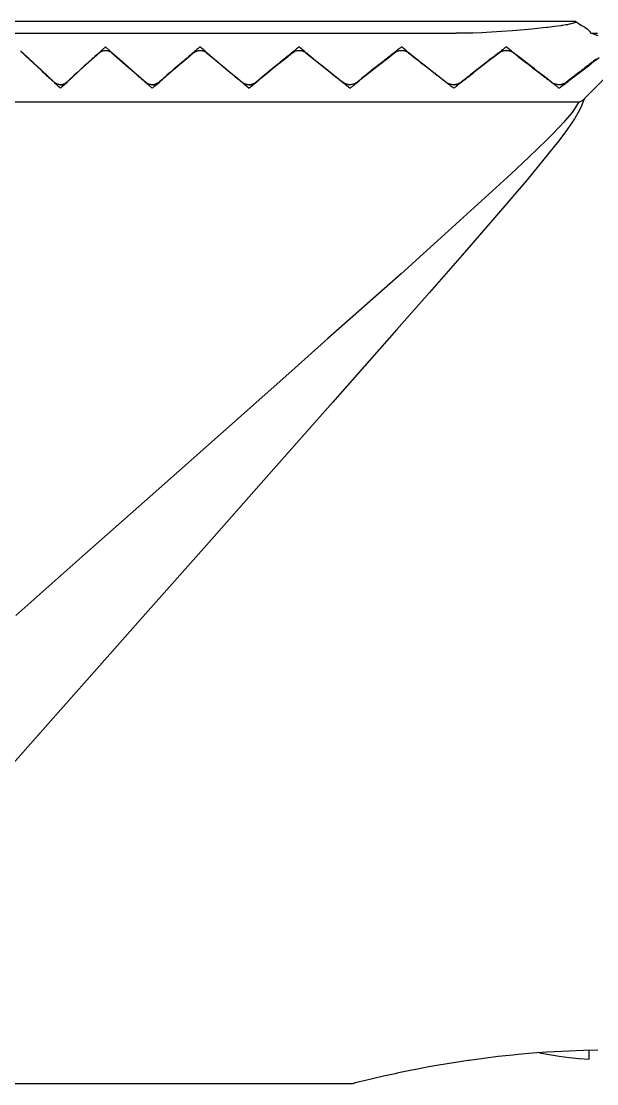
# Model space of a CAD drawing. Header units: millimetres. Extents: x -495897 to 1376592, y -28539 to 470976.
# Drawn here: x 268071 to 268721, y 257874 to 259073 of the extents above; entities that cross this region are included whole.
import ezdxf

# ---------------------------------------------------------------- set-up
doc = ezdxf.new("R2010")
doc.units = ezdxf.units.MM

msp = doc.modelspace()

# ---------------------------------------------------------------- linework, layer by layer
at = {"color": 0}
for p, q in [((267516.034, 259073.021), (268696.564, 259073.021)), ((268681.354, 259068.185), (268680.054, 259068.003)), ((268682.394, 259068.367), (268681.354, 259068.185)), ((268685.644, 259068.913), (268682.394, 259068.367)), ((268687.594, 259069.082), (268685.644, 259068.913)), ((268689.674, 259069.628), (268687.594, 259069.082)), ((268690.324, 259069.628), (268689.674, 259069.628)), ((268692.794, 259070.343), (268690.324, 259069.628)), ((268694.354, 259070.694), (268692.794, 259070.343)), ((268695.654, 259071.227), (268694.354, 259070.694)), ((268696.434, 259071.591), (268695.654, 259071.227)), ((268696.694, 259071.773), (268696.434, 259071.591)), ((268696.564, 259073.021), (268697.474, 259072.306)), ((268696.564, 259073.021), (268696.694, 259072.67)), ((268696.694, 259072.67), (268696.954, 259072.306)), ((268696.954, 259072.137), (268696.694, 259071.773)), ((268696.954, 259072.306), (268696.954, 259072.137)), ((268697.474, 259072.306), (268699.294, 259071.058)), ((268699.294, 259071.058), (268701.244, 259069.628)), ((268701.244, 259069.628), (268703.064, 259068.549)), ((268703.064, 259068.549), (268704.104, 259068.003)), ((267577.914, 259059.41), (268562.014, 259059.41)), ((268571.244, 259059.41), (268562.014, 259059.41)), ((268580.864, 259059.761), (268571.244, 259059.41)), ((268591.004, 259060.125), (268580.864, 259059.761)), ((268596.074, 259060.307), (268591.004, 259060.125)), ((268607.514, 259061.022), (268596.074, 259060.307)), ((268613.104, 259061.386), (268607.514, 259061.022)), ((268625.454, 259062.27), (268613.104, 259061.386)), ((268630.134, 259062.634), (268625.454, 259062.27)), ((268634.554, 259062.998), (268630.134, 259062.634)), ((268647.294, 259064.064), (268634.554, 259062.998)), ((268660.034, 259065.494), (268647.294, 259064.064)), ((268664.324, 259066.04), (268660.034, 259065.494)), ((268665.624, 259066.04), (268664.324, 259066.04)), ((268672.904, 259067.119), (268665.624, 259066.04)), ((268680.054, 259068.003), (268672.904, 259067.119)), ((268704.104, 259068.003), (268706.184, 259066.937)), ((268706.184, 259066.937), (268706.574, 259066.573)), ((268706.574, 259066.573), (268708.264, 259065.494)), ((268708.264, 259065.494), (268709.694, 259064.61)), ((268709.694, 259064.61), (268710.734, 259063.531)), ((268710.734, 259063.531), (268711.774, 259062.634)), ((268711.774, 259062.634), (268713.074, 259061.022)), ((268713.074, 259061.022), (268713.334, 259060.489)), ((268713.334, 259060.489), (268714.504, 259059.41)), ((268722.044, 259056.719), (268714.504, 259059.41)), ((268714.634, 259059.41), (268720.354, 259059.41)), ((268720.354, 259059.41), (268721.654, 259059.41)), ((268157.194, 259035.581), (268156.544, 259035.048)), ((268157.714, 259035.945), (268157.194, 259035.581)), ((268158.104, 259036.478), (268157.714, 259035.945)), ((268158.624, 259036.842), (268158.104, 259036.478)), ((268159.144, 259037.375), (268158.624, 259036.842)), ((268159.664, 259037.739), (268159.144, 259037.375)), ((268160.054, 259038.272), (268159.664, 259037.739)), ((268159.664, 259037.375), (268160.054, 259037.739)), ((268160.574, 259038.623), (268160.054, 259038.272)), ((268160.054, 259037.739), (268160.574, 259038.09)), ((268161.094, 259039.169), (268160.574, 259038.623)), ((268160.574, 259038.09), (268161.224, 259038.623)), ((268161.614, 259039.52), (268161.094, 259039.169)), ((268161.224, 259038.623), (268161.614, 259038.805)), ((268162.004, 259040.066), (268161.614, 259039.52)), ((268161.614, 259038.805), (268162.134, 259039.169)), ((268162.524, 259040.417), (268162.004, 259040.066)), ((268162.134, 259039.169), (268162.914, 259039.351)), ((268163.044, 259040.781), (268162.524, 259040.417)), ((268162.914, 259039.351), (268163.564, 259039.702)), ((268163.564, 259041.314), (268163.044, 259040.781)), ((268163.954, 259041.847), (268163.564, 259041.314)), ((268163.564, 259039.702), (268164.474, 259039.884)), ((268164.474, 259042.211), (268163.954, 259041.847)), ((268164.994, 259042.744), (268164.474, 259042.211)), ((268164.474, 259039.884), (268165.254, 259040.066)), ((268165.644, 259043.108), (268164.994, 259042.744)), ((268165.254, 259040.066), (268165.904, 259040.066)), ((268165.904, 259043.472), (268165.644, 259043.108)), ((268166.424, 259044.005), (268165.904, 259043.472)), ((268165.904, 259040.066), (268166.684, 259040.066)), ((268171.494, 259039.52), (268166.424, 259044.005)), ((268166.684, 259040.066), (268167.334, 259040.066)), ((268167.334, 259040.066), (268167.984, 259040.066)), ((268167.984, 259040.066), (268168.374, 259039.884)), ((268168.374, 259039.884), (268169.024, 259039.884)), ((268169.024, 259039.884), (268169.544, 259039.702)), ((268169.544, 259039.702), (268170.064, 259039.52)), ((268170.064, 259039.52), (268170.584, 259039.351)), ((268170.584, 259039.351), (268171.104, 259038.987)), ((268171.104, 259038.987), (268171.624, 259038.805)), ((268171.624, 259038.805), (268172.144, 259038.454)), ((268173.964, 259037.375), (268173.704, 259037.375)), ((268263.534, 259035.945), (268262.624, 259035.048)), ((268264.314, 259036.66), (268263.534, 259035.945)), ((268265.354, 259037.375), (268264.314, 259036.66)), ((268266.004, 259038.09), (268265.354, 259037.375)), ((268265.874, 259037.375), (268266.654, 259037.908)), ((268267.044, 259038.805), (268266.004, 259038.09)), ((268266.654, 259037.908), (268267.174, 259038.272)), ((268267.824, 259039.52), (268267.044, 259038.805)), ((268267.174, 259038.272), (268267.824, 259038.805)), ((268268.734, 259040.248), (268267.824, 259039.52)), ((268267.824, 259038.805), (268268.604, 259039.169)), ((268268.604, 259039.169), (268269.514, 259039.351)), ((268269.644, 259040.963), (268268.734, 259040.248)), ((268269.514, 259039.351), (268270.164, 259039.702)), ((268270.554, 259041.847), (268269.644, 259040.963)), ((268270.164, 259039.702), (268270.944, 259039.884)), ((268271.204, 259042.575), (268270.554, 259041.847)), ((268270.944, 259039.884), (268271.854, 259040.066)), ((268273.024, 259044.005), (268271.204, 259042.575)), ((268271.854, 259040.066), (268272.504, 259040.066)), ((268272.504, 259040.066), (268273.414, 259040.066)), ((268278.484, 259039.52), (268273.024, 259044.005)), ((268273.414, 259040.066), (268273.934, 259040.066)), ((268273.934, 259040.066), (268274.454, 259040.066)), ((268274.454, 259040.066), (268275.234, 259039.884)), ((268275.234, 259039.884), (268275.754, 259039.884)), ((268275.754, 259039.884), (268276.274, 259039.702)), ((268276.274, 259039.702), (268276.924, 259039.52)), ((268276.924, 259039.52), (268277.574, 259039.351)), ((268277.574, 259039.351), (268278.094, 259038.987)), ((268278.094, 259038.987), (268278.614, 259038.805)), ((268278.874, 259039.169), (268278.484, 259039.52)), ((268278.614, 259038.805), (268279.004, 259038.454)), ((268279.524, 259038.623), (268278.874, 259039.169)), ((268280.044, 259038.272), (268279.524, 259038.623)), ((268280.564, 259037.739), (268280.044, 259038.272)), ((268280.954, 259037.375), (268280.564, 259037.739)), ((268280.954, 259037.375), (268280.564, 259037.375)), ((268281.474, 259036.842), (268280.954, 259037.375)), ((268281.994, 259036.478), (268281.474, 259036.842)), ((268282.514, 259035.945), (268281.994, 259036.478)), ((268283.034, 259035.581), (268282.514, 259035.945)), ((268283.684, 259035.048), (268283.034, 259035.581)), ((268370.524, 259032.357), (268369.484, 259031.642)), ((268371.824, 259033.254), (268370.524, 259032.357)), ((268372.604, 259034.333), (268371.824, 259033.254)), ((268373.904, 259035.048), (268372.604, 259034.333)), ((268374.814, 259035.945), (268373.904, 259035.048)), ((268375.724, 259036.66), (268374.814, 259035.945)), ((268376.634, 259037.375), (268375.724, 259036.66)), ((268377.544, 259038.09), (268376.634, 259037.375)), ((268377.284, 259037.375), (268378.064, 259037.908)), ((268378.324, 259038.805), (268377.544, 259038.09)), ((268378.064, 259037.908), (268378.584, 259038.272)), ((268379.494, 259039.702), (268378.324, 259038.805)), ((268378.584, 259038.272), (268379.494, 259038.805)), ((268380.404, 259040.417), (268379.494, 259039.702)), ((268379.494, 259038.805), (268380.144, 259039.169)), ((268380.144, 259039.169), (268380.924, 259039.52)), ((268381.314, 259041.132), (268380.404, 259040.417)), ((268380.924, 259039.52), (268381.834, 259039.702)), ((268382.094, 259041.847), (268381.314, 259041.132)), ((268381.834, 259039.702), (268382.744, 259039.884)), ((268383.004, 259042.575), (268382.094, 259041.847)), ((268382.744, 259039.884), (268383.394, 259040.066)), ((268384.694, 259044.005), (268383.004, 259042.744)), ((268383.394, 259040.066), (268384.304, 259040.066)), ((268384.304, 259040.066), (268385.214, 259040.066)), ((268390.154, 259039.52), (268384.694, 259044.005)), ((268385.214, 259040.066), (268385.734, 259040.066)), ((268385.734, 259040.066), (268386.254, 259040.066)), ((268386.254, 259040.066), (268387.034, 259039.884)), ((268387.034, 259039.884), (268387.554, 259039.884)), ((268387.554, 259039.884), (268388.074, 259039.702)), ((268388.074, 259039.702), (268388.854, 259039.52)), ((268388.854, 259039.52), (268389.374, 259039.351)), ((268389.374, 259039.351), (268389.894, 259038.987)), ((268389.894, 259038.987), (268390.414, 259038.805)), ((268390.804, 259039.169), (268390.154, 259039.52)), ((268390.414, 259038.805), (268390.934, 259038.454)), ((268391.324, 259038.623), (268390.804, 259039.169)), ((268391.844, 259038.272), (268391.324, 259038.623)), ((268392.364, 259037.739), (268391.844, 259038.272)), ((268392.884, 259037.375), (268392.364, 259037.739)), ((268392.884, 259037.375), (268392.494, 259037.375)), ((268393.404, 259036.842), (268392.884, 259037.375)), ((268394.184, 259036.478), (268393.404, 259036.842)), ((268394.704, 259035.945), (268394.184, 259036.478)), ((268395.224, 259035.581), (268394.704, 259035.945)), ((268395.744, 259035.048), (268395.224, 259035.581)), ((268485.704, 259032.357), (268484.664, 259031.642)), ((268486.744, 259033.254), (268485.704, 259032.357)), ((268488.044, 259034.333), (268486.744, 259033.254)), ((268489.084, 259035.048), (268488.044, 259034.333)), ((268489.994, 259035.945), (268489.084, 259035.048)), ((268490.904, 259036.66), (268489.994, 259035.945)), ((268491.944, 259037.375), (268490.904, 259036.66)), ((268492.854, 259038.09), (268491.944, 259037.375)), ((268492.724, 259037.375), (268493.244, 259037.908)), ((268493.894, 259038.987), (268492.854, 259038.09)), ((268493.244, 259037.908), (268494.154, 259038.272)), ((268494.804, 259039.702), (268493.894, 259038.987)), ((268494.154, 259038.272), (268494.804, 259038.805)), ((268495.974, 259040.417), (268494.804, 259039.702)), ((268494.804, 259038.805), (268495.584, 259039.169)), ((268495.584, 259039.169), (268496.494, 259039.52)), ((268496.754, 259041.314), (268495.974, 259040.417)), ((268496.494, 259039.52), (268497.404, 259039.702)), ((268497.924, 259042.029), (268496.754, 259041.314)), ((268497.404, 259039.702), (268498.314, 259039.884)), ((268498.704, 259042.744), (268497.924, 259042.029)), ((268498.314, 259039.884), (268499.094, 259040.066)), ((268500.394, 259044.005), (268498.704, 259042.744)), ((268499.094, 259040.066), (268500.004, 259040.066)), ((268500.004, 259040.066), (268500.784, 259040.066)), ((268505.984, 259039.52), (268500.394, 259044.005)), ((268500.784, 259040.066), (268501.434, 259040.066)), ((268501.434, 259040.066), (268502.084, 259040.066)), ((268502.084, 259040.066), (268502.734, 259039.884)), ((268502.734, 259039.884), (268503.254, 259039.884)), ((268503.254, 259039.884), (268504.034, 259039.702)), ((268504.034, 259039.702), (268504.554, 259039.52)), ((268504.554, 259039.52), (268505.074, 259039.351)), ((268505.074, 259039.351), (268505.594, 259038.987)), ((268505.594, 259038.987), (268506.114, 259038.805)), ((268506.504, 259039.169), (268505.984, 259039.52)), ((268506.114, 259038.805), (268506.634, 259038.454)), ((268507.024, 259038.623), (268506.504, 259039.169)), ((268507.544, 259038.272), (268507.024, 259038.623)), ((268508.064, 259037.739), (268507.544, 259038.272)), ((268508.844, 259037.375), (268508.064, 259037.739)), ((268508.584, 259037.375), (268508.194, 259037.375)), ((268508.194, 259037.375), (268511.314, 259035.23)), ((268509.364, 259036.842), (268508.844, 259037.375)), ((268509.884, 259036.478), (268509.364, 259036.842)), ((268510.404, 259035.945), (268509.884, 259036.478)), ((268511.184, 259035.581), (268510.404, 259035.945)), ((268511.704, 259035.048), (268511.184, 259035.581)), ((268511.314, 259035.23), (268514.044, 259032.903)), ((268514.044, 259032.903), (268516.904, 259030.745)), ((268603.614, 259032.357), (268602.444, 259031.642)), ((268604.784, 259033.254), (268603.614, 259032.357)), ((268605.954, 259034.333), (268604.784, 259033.254)), ((268606.994, 259035.048), (268605.954, 259034.333)), ((268608.034, 259035.945), (268606.994, 259035.048)), ((268609.204, 259036.66), (268608.034, 259035.945)), ((268609.984, 259037.375), (268609.204, 259036.66)), ((268611.154, 259038.272), (268609.984, 259037.375)), ((268610.764, 259037.375), (268611.284, 259037.908)), ((268611.934, 259038.987), (268611.154, 259038.272)), ((268611.284, 259037.908), (268611.934, 259038.272)), ((268613.104, 259039.884), (268611.934, 259038.987)), ((268611.934, 259038.272), (268612.974, 259038.805)), ((268612.974, 259038.805), (268613.624, 259039.169)), ((268614.144, 259040.599), (268613.104, 259039.884)), ((268613.624, 259039.169), (268614.274, 259039.351)), ((268615.054, 259041.314), (268614.144, 259040.599)), ((268614.274, 259039.351), (268615.184, 259039.702)), ((268616.094, 259042.211), (268615.054, 259041.314)), ((268615.184, 259039.702), (268615.964, 259039.884)), ((268615.964, 259039.884), (268616.874, 259040.066)), ((268617.134, 259042.926), (268616.094, 259042.211)), ((268616.874, 259040.066), (268617.784, 259040.066)), ((268618.434, 259044.005), (268617.134, 259042.926)), ((268618.434, 259044.005), (268617.134, 259042.926)), ((268617.784, 259040.066), (268618.434, 259040.066)), ((268624.154, 259039.52), (268618.434, 259044.005)), ((268619.344, 259040.066), (268619.864, 259040.066)), ((268619.864, 259040.066), (268620.644, 259040.066)), ((268620.644, 259040.066), (268621.164, 259039.884)), ((268621.164, 259039.884), (268621.684, 259039.702)), ((268621.684, 259039.702), (268622.204, 259039.702)), ((268622.204, 259039.702), (268622.724, 259039.52)), ((268622.724, 259039.52), (268623.504, 259039.351)), ((268623.504, 259039.351), (268624.024, 259038.987)), ((268624.024, 259038.987), (268624.544, 259038.805)), ((268624.804, 259039.169), (268624.154, 259039.52)), ((268624.544, 259038.805), (268625.064, 259038.454)), ((268625.194, 259038.623), (268624.804, 259039.169)), ((268625.974, 259038.272), (268625.194, 259038.623)), ((268626.494, 259037.739), (268625.974, 259038.272)), ((268627.014, 259037.375), (268626.494, 259037.739)), ((268627.014, 259037.375), (268626.624, 259037.375)), ((268626.624, 259037.375), (268627.274, 259037.011)), ((268627.534, 259036.842), (268627.014, 259037.375)), ((268627.274, 259037.011), (268627.794, 259036.478)), ((268628.314, 259036.478), (268627.534, 259036.842)), ((268627.794, 259036.478), (268628.314, 259036.114)), ((268628.704, 259035.945), (268628.314, 259036.478)), ((268628.314, 259036.114), (268628.964, 259035.581)), ((268629.354, 259035.581), (268628.704, 259035.945)), ((268628.964, 259035.581), (268629.614, 259035.23)), ((268629.874, 259035.048), (268629.354, 259035.581)), ((268629.614, 259035.23), (268630.134, 259034.684)), ((268634.034, 259032.006), (268629.874, 259035.048)), ((268630.134, 259034.684), (268630.654, 259034.333)), ((268630.654, 259034.333), (268631.174, 259033.787)), ((268631.174, 259033.787), (268631.954, 259033.436)), ((268631.954, 259033.436), (268632.344, 259032.903)), ((268632.344, 259032.903), (268634.684, 259031.109)), ((268706.574, 258985.609), (268752.984, 259032.175)), ((268720.224, 259029.848), (268723.214, 259032.175)), ((268364.024, 259027.17), (268362.984, 259026.273)), ((268365.064, 259028.054), (268364.024, 259027.17)), ((268366.234, 259028.951), (268365.064, 259028.054)), ((268367.274, 259029.848), (268366.234, 259028.951)), ((268368.444, 259030.745), (268367.274, 259029.848)), ((268369.484, 259031.642), (268368.444, 259030.745)), ((268479.074, 259027.17), (268477.774, 259026.273)), ((268480.114, 259028.054), (268479.074, 259027.17)), ((268481.284, 259028.951), (268480.114, 259028.054)), ((268482.324, 259029.848), (268481.284, 259028.951)), ((268483.494, 259030.745), (268482.324, 259029.848)), ((268484.664, 259031.642), (268483.494, 259030.745)), ((268516.904, 259030.745), (268519.634, 259028.6)), ((268519.634, 259028.6), (268522.364, 259026.273)), ((268522.364, 259026.273), (268525.354, 259024.115)), ((268525.354, 259024.115), (268528.214, 259021.788)), ((268528.214, 259021.788), (268531.074, 259019.643)), ((268588.664, 259020.891), (268587.104, 259019.643)), ((268590.484, 259022.321), (268588.664, 259020.891)), ((268592.174, 259023.582), (268590.484, 259022.321)), ((268593.864, 259024.83), (268592.174, 259023.582)), ((268595.684, 259026.273), (268593.864, 259024.83)), ((268596.724, 259027.17), (268595.554, 259026.273)), ((268597.894, 259028.054), (268596.724, 259027.17)), ((268599.064, 259028.951), (268597.894, 259028.054)), ((268600.104, 259029.848), (268599.064, 259028.951)), ((268601.274, 259030.745), (268600.104, 259029.848)), ((268602.444, 259031.642), (268601.274, 259030.745)), ((268637.934, 259028.782), (268634.034, 259032.006)), ((268634.684, 259031.109), (268636.894, 259029.497)), ((268636.894, 259029.497), (268639.234, 259027.703)), ((268641.964, 259025.727), (268637.934, 259028.782)), ((268639.234, 259027.703), (268641.574, 259025.909)), ((268641.574, 259025.909), (268643.914, 259024.115)), ((268645.864, 259022.685), (268641.964, 259025.727)), ((268643.914, 259024.115), (268646.254, 259022.321)), ((268650.024, 259019.643), (268645.864, 259022.685)), ((268646.254, 259022.321), (268648.334, 259020.54)), ((268648.334, 259020.54), (268650.674, 259018.746)), ((268705.144, 259018.213), (268708.264, 259020.54)), ((268707.354, 259020.54), (268705.664, 259019.097)), ((268709.044, 259021.788), (268707.354, 259020.54)), ((268708.264, 259020.54), (268711.254, 259022.867)), ((268710.344, 259022.685), (268709.044, 259021.788)), ((268711.384, 259023.582), (268710.344, 259022.685)), ((268711.254, 259022.867), (268714.374, 259025.194)), ((268712.554, 259024.479), (268711.384, 259023.582)), ((268713.724, 259025.376), (268712.554, 259024.479)), ((268714.764, 259026.273), (268713.724, 259025.376)), ((268714.374, 259025.194), (268717.104, 259027.521)), ((268716.064, 259027.17), (268714.764, 259026.273)), ((268717.104, 259028.054), (268716.064, 259027.17)), ((268717.104, 259027.521), (268720.224, 259029.848)), ((268718.404, 259028.951), (268717.104, 259028.054)), ((268719.444, 259029.848), (268718.404, 259028.951)), ((268720.484, 259030.745), (268719.444, 259029.848)), ((268127.294, 259008.541), (268126.644, 259007.995)), ((268203.864, 259010.855), (268204.644, 259010.14)), ((268204.644, 259010.14), (268205.554, 259009.425)), ((268205.554, 259009.425), (268206.204, 259008.71)), ((268206.204, 259008.71), (268206.984, 259008.177)), ((268206.984, 259008.177), (268207.634, 259007.462)), ((268231.424, 259008.541), (268231.164, 259007.995)), ((268307.084, 259015.158), (268308.124, 259014.274)), ((268308.124, 259014.274), (268309.294, 259013.364)), ((268309.294, 259013.364), (268310.334, 259012.48)), ((268310.334, 259012.48), (268311.374, 259011.765)), ((268311.374, 259011.765), (268312.414, 259010.855)), ((268312.414, 259010.855), (268313.584, 259009.971)), ((268313.584, 259009.971), (268314.624, 259008.892)), ((268314.624, 259008.892), (268315.664, 259008.177)), ((268315.664, 259008.177), (268316.834, 259007.28)), ((268341.274, 259008.541), (268340.754, 259007.995)), ((268420.184, 259015.158), (268421.224, 259014.274)), ((268421.224, 259014.274), (268422.264, 259013.364)), ((268422.264, 259013.364), (268423.304, 259012.48)), ((268423.304, 259012.48), (268424.604, 259011.765)), ((268424.604, 259011.765), (268425.644, 259010.855)), ((268425.644, 259010.855), (268426.814, 259009.971)), ((268426.814, 259009.971), (268427.854, 259009.074)), ((268427.854, 259009.074), (268429.154, 259008.177)), ((268429.154, 259008.177), (268429.934, 259007.28)), ((268455.674, 259008.541), (268455.024, 259007.995)), ((268531.074, 259019.643), (268533.674, 259017.498)), ((268533.674, 259017.498), (268536.664, 259015.158)), ((268536.664, 259015.158), (268537.834, 259014.274)), ((268537.834, 259014.274), (268538.874, 259013.364)), ((268538.874, 259013.364), (268540.044, 259012.48)), ((268540.044, 259012.48), (268541.214, 259011.765)), ((268541.214, 259011.765), (268542.384, 259010.855)), ((268542.384, 259010.855), (268543.424, 259009.971)), ((268543.424, 259009.971), (268544.594, 259009.074)), ((268544.594, 259009.074), (268545.764, 259008.177)), ((268545.764, 259008.177), (268546.804, 259007.28)), ((268571.894, 259007.28), (268572.934, 259008.177)), ((268572.804, 259008.541), (268572.284, 259007.995)), ((268573.324, 259008.892), (268572.804, 259008.541)), ((268572.934, 259008.177), (268574.234, 259009.074)), ((268573.974, 259009.425), (268573.324, 259008.892)), ((268574.624, 259009.789), (268573.974, 259009.425)), ((268574.234, 259009.074), (268575.274, 259009.789)), ((268575.014, 259010.322), (268574.624, 259009.789)), ((268575.664, 259010.686), (268575.014, 259010.322)), ((268575.274, 259009.789), (268576.314, 259010.855)), ((268576.184, 259011.219), (268575.664, 259010.686)), ((268576.964, 259011.583), (268576.184, 259011.219)), ((268576.314, 259010.855), (268577.614, 259011.583)), ((268577.354, 259012.116), (268576.964, 259011.583)), ((268578.004, 259012.48), (268577.354, 259012.116)), ((268577.614, 259011.583), (268578.654, 259012.48)), ((268578.524, 259013.013), (268578.004, 259012.48)), ((268580.344, 259014.274), (268578.524, 259013.013)), ((268578.654, 259012.48), (268579.954, 259013.546)), ((268579.954, 259013.546), (268580.994, 259014.274)), ((268581.904, 259015.522), (268580.344, 259014.274)), ((268580.994, 259014.274), (268582.034, 259015.158)), ((268583.724, 259016.952), (268581.904, 259015.522)), ((268585.284, 259018.213), (268583.724, 259016.952)), ((268587.104, 259019.643), (268585.284, 259018.213)), ((268653.924, 259016.419), (268650.024, 259019.643)), ((268650.674, 259018.746), (268653.014, 259016.952)), ((268653.014, 259016.952), (268655.354, 259015.158)), ((268658.084, 259013.364), (268653.924, 259016.419)), ((268655.354, 259015.158), (268656.394, 259014.274)), ((268656.394, 259014.274), (268657.694, 259013.364)), ((268657.694, 259013.364), (268658.734, 259012.48)), ((268662.114, 259010.322), (268658.084, 259013.364)), ((268658.734, 259012.48), (268659.774, 259011.765)), ((268659.774, 259011.765), (268661.074, 259010.855)), ((268661.074, 259010.855), (268662.114, 259009.971)), ((268666.144, 259007.098), (268662.114, 259010.322)), ((268662.114, 259009.971), (268663.414, 259009.074)), ((268663.414, 259009.074), (268664.454, 259008.177)), ((268664.454, 259008.177), (268665.624, 259007.28)), ((268691.884, 259008.541), (268686.164, 259004.056)), ((268691.884, 259008.541), (268688.894, 259006.032)), ((268691.364, 259007.462), (268692.274, 259008.177)), ((268693.704, 259009.789), (268691.884, 259008.541)), ((268692.274, 259008.177), (268693.314, 259009.074)), ((268693.314, 259009.074), (268696.174, 259011.401)), ((268695.264, 259011.219), (268693.704, 259009.789)), ((268697.084, 259012.48), (268695.264, 259011.219)), ((268696.174, 259011.401), (268699.294, 259013.728)), ((268698.774, 259013.91), (268697.084, 259012.48)), ((268700.464, 259015.158), (268698.774, 259013.91)), ((268699.294, 259013.728), (268702.284, 259015.873)), ((268702.284, 259016.419), (268700.464, 259015.158)), ((268702.284, 259015.873), (268705.144, 259018.213)), ((268703.844, 259017.849), (268702.284, 259016.419)), ((268705.664, 259019.097), (268703.844, 259017.849)), ((268108.834, 259003.874), (268109.094, 259003.341)), ((268109.094, 259003.874), (268108.964, 259004.056)), ((268109.354, 259003.692), (268109.094, 259003.874)), ((268109.094, 259003.341), (268109.614, 259002.977)), ((268109.484, 259003.523), (268109.354, 259003.692)), ((268109.614, 259003.341), (268109.484, 259003.523)), ((268110.004, 259003.159), (268109.614, 259003.341)), ((268109.614, 259002.977), (268110.264, 259002.444)), ((268110.264, 259003.159), (268110.004, 259003.159)), ((268110.394, 259002.977), (268110.264, 259003.159)), ((268110.264, 259002.444), (268110.784, 259001.898)), ((268110.654, 259002.808), (268110.394, 259002.977)), ((268110.784, 259002.613), (268110.654, 259002.808)), ((268110.914, 259002.613), (268110.784, 259002.613)), ((268110.784, 259001.898), (268111.304, 259001.547)), ((268111.434, 259002.262), (268110.914, 259002.613)), ((268111.304, 259001.547), (268111.824, 259001.014)), ((268111.954, 259002.08), (268111.434, 259002.262)), ((268111.824, 259001.014), (268112.214, 259000.468)), ((268112.344, 259001.898), (268111.954, 259002.08)), ((268112.214, 259000.468), (268112.734, 259000.117)), ((268112.864, 259001.729), (268112.344, 259001.898)), ((268112.734, 259000.117), (268113.254, 258999.571)), ((268113.254, 259001.729), (268112.864, 259001.729)), ((268113.774, 259001.547), (268113.254, 259001.729)), ((268113.254, 258999.571), (268113.774, 258999.22)), ((268114.294, 259001.365), (268113.774, 259001.547)), ((268113.774, 258999.22), (268115.594, 258997.426)), ((268114.684, 259001.365), (268114.294, 259001.365)), ((268115.204, 259001.365), (268114.684, 259001.365)), ((268115.724, 259001.365), (268115.204, 259001.365)), ((268115.594, 258997.426), (268115.984, 258997.79)), ((268115.724, 259001.365), (268119.884, 259001.365)), ((268116.504, 259001.365), (268115.724, 259001.365)), ((268115.984, 258997.79), (268116.504, 258998.323)), ((268117.154, 259001.365), (268116.504, 259001.365)), ((268116.504, 258998.323), (268116.894, 258998.674)), ((268116.894, 258998.674), (268117.154, 258999.038)), ((268117.934, 259001.729), (268117.154, 259001.365)), ((268117.154, 258999.038), (268117.804, 258999.389)), ((268117.804, 258999.389), (268118.064, 258999.753)), ((268118.584, 259001.898), (268117.934, 259001.729)), ((268118.064, 258999.753), (268118.584, 259000.117)), ((268119.364, 259002.08), (268118.584, 259001.898)), ((268118.584, 259000.117), (268118.974, 259000.65)), ((268118.974, 259000.65), (268119.364, 259001.014)), ((268120.144, 259002.444), (268119.364, 259002.08)), ((268119.364, 259001.014), (268119.884, 259001.365)), ((268119.884, 259001.365), (268122.874, 259004.056)), ((268120.534, 259002.808), (268120.144, 259002.444)), ((268120.924, 259002.977), (268120.534, 259002.808)), ((268121.574, 259003.341), (268120.924, 259002.977)), ((268122.224, 259003.692), (268121.574, 259003.341)), ((268122.354, 259004.056), (268122.224, 259003.692)), ((268122.874, 259004.589), (268122.354, 259004.056)), ((268123.524, 259004.953), (268122.874, 259004.589)), ((268123.914, 259005.304), (268123.524, 259004.953)), ((268124.304, 259005.85), (268123.914, 259005.304)), ((268124.954, 259006.201), (268124.304, 259005.85)), ((268125.474, 259006.747), (268124.954, 259006.201)), ((268125.864, 259007.098), (268125.474, 259006.747)), ((268126.384, 259007.631), (268125.864, 259007.098)), ((268126.644, 259007.995), (268126.384, 259007.631)), ((268207.634, 259007.462), (268208.414, 259006.747)), ((268208.414, 259006.747), (268209.324, 259006.032)), ((268209.324, 259006.032), (268209.974, 259005.486)), ((268209.974, 259005.486), (268210.754, 259004.771)), ((268210.754, 259004.771), (268211.664, 259004.056)), ((268211.664, 259004.056), (268212.314, 259003.523)), ((268212.314, 259003.523), (268213.094, 259002.808)), ((268213.094, 259002.808), (268213.744, 259002.08)), ((268213.744, 259002.08), (268214.654, 259001.547)), ((268214.654, 259002.262), (268214.264, 259002.613)), ((268215.174, 259002.08), (268214.654, 259002.262)), ((268214.654, 259001.547), (268215.434, 259000.832)), ((268215.694, 259001.898), (268215.174, 259002.08)), ((268215.434, 259000.832), (268216.084, 259000.117)), ((268216.214, 259001.729), (268215.694, 259001.898)), ((268216.084, 259000.117), (268216.994, 258999.389)), ((268216.864, 259001.729), (268216.214, 259001.729)), ((268217.384, 259001.547), (268216.864, 259001.729)), ((268216.994, 258999.389), (268217.774, 258998.856)), ((268217.904, 259001.365), (268217.384, 259001.547)), ((268217.774, 258998.856), (268218.424, 258998.141)), ((268218.294, 259001.365), (268217.904, 259001.365)), ((268218.944, 259001.365), (268218.294, 259001.365)), ((268218.424, 258998.141), (268219.204, 258997.426)), ((268219.334, 259001.365), (268218.944, 259001.365)), ((268219.334, 259001.365), (268223.754, 259001.365)), ((268220.244, 259001.365), (268219.334, 259001.365)), ((268219.334, 258997.426), (268219.594, 258997.959)), ((268219.594, 258997.959), (268220.244, 258998.323)), ((268220.894, 259001.365), (268220.244, 259001.365)), ((268220.244, 258998.323), (268220.634, 258998.674)), ((268220.634, 258998.674), (268220.894, 258999.038)), ((268221.674, 259001.729), (268220.894, 259001.365)), ((268220.894, 258999.038), (268221.544, 258999.389)), ((268221.544, 258999.389), (268221.934, 258999.753)), ((268222.324, 259001.898), (268221.674, 259001.729)), ((268221.934, 258999.753), (268222.324, 259000.299)), ((268223.104, 259002.08), (268222.324, 259001.898)), ((268222.324, 259000.299), (268222.974, 259000.65)), ((268222.974, 259000.65), (268223.234, 259001.014)), ((268223.754, 259002.444), (268223.104, 259002.08)), ((268223.234, 259001.014), (268223.624, 259001.365)), ((268223.754, 259001.365), (268227.004, 259004.056)), ((268224.534, 259002.808), (268223.754, 259002.444)), ((268225.184, 259003.159), (268224.534, 259002.808)), ((268225.704, 259003.523), (268225.184, 259003.159)), ((268226.484, 259004.056), (268225.704, 259003.523)), ((268227.004, 259004.589), (268226.484, 259004.056)), ((268227.394, 259004.953), (268227.004, 259004.589)), ((268227.914, 259005.304), (268227.394, 259004.953)), ((268228.434, 259005.85), (268227.914, 259005.304)), ((268228.954, 259006.201), (268228.434, 259005.85)), ((268229.474, 259006.747), (268228.954, 259006.201)), ((268230.124, 259007.098), (268229.474, 259006.747)), ((268230.644, 259007.631), (268230.124, 259007.098)), ((268231.164, 259007.995), (268230.644, 259007.631)), ((268316.834, 259007.28), (268317.874, 259006.383)), ((268317.874, 259006.383), (268318.394, 259005.85)), ((268318.394, 259005.85), (268318.914, 259005.486)), ((268318.914, 259005.486), (268319.434, 259004.953)), ((268319.434, 259004.953), (268319.954, 259004.589)), ((268319.954, 259004.589), (268320.604, 259004.056)), ((268320.604, 259004.056), (268320.994, 259003.692)), ((268320.994, 259003.692), (268321.644, 259003.159)), ((268321.644, 259003.159), (268322.164, 259002.808)), ((268322.164, 259002.808), (268322.684, 259002.444)), ((268322.684, 259002.444), (268323.204, 259001.898)), ((268323.724, 259002.262), (268323.204, 259002.613)), ((268323.204, 259001.898), (268328.534, 258997.426)), ((268324.374, 259002.08), (268323.724, 259002.262)), ((268324.764, 259001.898), (268324.374, 259002.08)), ((268325.414, 259001.729), (268324.764, 259001.898)), ((268325.934, 259001.729), (268325.414, 259001.729)), ((268326.454, 259001.547), (268325.934, 259001.729)), ((268326.974, 259001.365), (268326.454, 259001.547)), ((268327.494, 259001.365), (268326.974, 259001.365)), ((268328.014, 259001.365), (268327.494, 259001.365)), ((268328.534, 259001.365), (268328.014, 259001.365)), ((268328.534, 259001.365), (268333.214, 259001.365)), ((268329.444, 259001.365), (268328.534, 259001.365)), ((268328.534, 258997.426), (268328.924, 258997.959)), ((268328.924, 258997.959), (268329.444, 258998.323)), ((268330.224, 259001.365), (268329.444, 259001.365)), ((268329.444, 258998.323), (268330.094, 258998.674)), ((268330.094, 258998.674), (268330.354, 258999.038)), ((268330.874, 259001.729), (268330.224, 259001.365)), ((268330.354, 258999.038), (268330.874, 258999.389)), ((268331.784, 259001.898), (268330.874, 259001.729)), ((268330.874, 258999.389), (268331.524, 258999.753)), ((268331.524, 258999.753), (268331.784, 259000.299)), ((268332.564, 259002.08), (268331.784, 259001.898)), ((268331.784, 259000.299), (268332.434, 259000.65)), ((268332.434, 259000.65), (268332.694, 259001.014)), ((268333.214, 259002.444), (268332.564, 259002.08)), ((268332.694, 259001.014), (268333.214, 259001.365)), ((268333.994, 259002.808), (268333.214, 259002.444)), ((268333.214, 259001.365), (268333.994, 259001.898)), ((268334.644, 259003.159), (268333.994, 259002.808)), ((268333.994, 259001.898), (268334.514, 259002.444)), ((268334.514, 259002.444), (268334.904, 259002.808)), ((268335.424, 259003.523), (268334.644, 259003.159)), ((268334.904, 259002.808), (268335.554, 259003.159)), ((268335.944, 259004.056), (268335.424, 259003.523)), ((268335.554, 259003.159), (268336.204, 259003.692)), ((268336.464, 259004.589), (268335.944, 259004.056)), ((268335.944, 259004.056), (268336.464, 259004.056)), ((268336.204, 259003.692), (268336.594, 259004.056)), ((268336.984, 259004.953), (268336.464, 259004.589)), ((268336.594, 259004.056), (268337.244, 259004.589)), ((268337.504, 259005.304), (268336.984, 259004.953)), ((268337.244, 259004.589), (268337.764, 259005.122)), ((268338.154, 259005.85), (268337.504, 259005.304)), ((268337.764, 259005.122), (268338.284, 259005.486)), ((268338.674, 259006.201), (268338.154, 259005.85)), ((268338.284, 259005.486), (268338.804, 259005.85)), ((268339.194, 259006.747), (268338.674, 259006.201)), ((268338.804, 259005.85), (268339.324, 259006.383)), ((268339.714, 259007.098), (268339.194, 259006.747)), ((268340.234, 259007.631), (268339.714, 259007.098)), ((268340.754, 259007.995), (268340.234, 259007.631)), ((268429.934, 259007.28), (268431.234, 259006.383)), ((268431.234, 259006.383), (268431.754, 259005.85)), ((268431.754, 259005.85), (268432.274, 259005.486)), ((268432.274, 259005.486), (268432.924, 259004.953)), ((268432.924, 259004.953), (268433.444, 259004.589)), ((268433.444, 259004.589), (268433.964, 259004.056)), ((268433.964, 259004.056), (268434.614, 259003.692)), ((268434.874, 259003.874), (268434.484, 259004.056)), ((268434.614, 259003.692), (268435.264, 259003.159)), ((268435.264, 259003.523), (268434.874, 259003.874)), ((268435.524, 259003.341), (268435.264, 259003.523)), ((268435.264, 259003.159), (268435.654, 259002.808)), ((268435.914, 259002.977), (268435.524, 259003.341)), ((268435.654, 259002.808), (268436.304, 259002.444)), ((268436.304, 259002.808), (268435.914, 259002.977)), ((268436.564, 259002.808), (268436.304, 259002.808)), ((268436.304, 259002.444), (268436.824, 259001.898)), ((268436.954, 259002.444), (268436.564, 259002.808)), ((268436.824, 259001.898), (268442.414, 258997.426)), ((268436.824, 259001.898), (268440.594, 258998.856)), ((268437.344, 259002.444), (268436.954, 259002.444)), ((268437.734, 259002.08), (268437.344, 259002.444)), ((268437.994, 259002.08), (268437.734, 259002.08)), ((268438.644, 259001.898), (268437.994, 259002.08)), ((268438.904, 259001.729), (268438.644, 259001.898)), ((268439.424, 259001.729), (268438.904, 259001.729)), ((268439.814, 259001.547), (268439.424, 259001.729)), ((268440.334, 259001.547), (268439.814, 259001.547)), ((268440.724, 259001.365), (268440.334, 259001.547)), ((268441.114, 259001.365), (268440.724, 259001.365)), ((268441.634, 259001.365), (268441.114, 259001.365)), ((268442.544, 259001.365), (268441.634, 259001.365)), ((268442.414, 258997.426), (268442.934, 258997.959)), ((268443.194, 259001.365), (268442.544, 259001.365)), ((268442.934, 258997.959), (268443.194, 258998.323)), ((268444.104, 259001.547), (268443.194, 259001.365)), ((268443.194, 258998.323), (268443.714, 258998.674)), ((268443.714, 258998.674), (268444.364, 258999.038)), ((268444.884, 259001.729), (268444.104, 259001.547)), ((268444.364, 258999.038), (268444.884, 258999.389)), ((268445.794, 259001.898), (268444.884, 259001.729)), ((268444.884, 258999.389), (268445.144, 258999.935)), ((268445.144, 258999.935), (268445.794, 259000.299)), ((268446.444, 259002.08), (268445.794, 259001.898)), ((268445.794, 259000.299), (268446.314, 259000.65)), ((268446.314, 259000.65), (268446.834, 259001.014)), ((268447.224, 259002.444), (268446.444, 259002.08)), ((268446.834, 259001.014), (268447.224, 259001.365)), ((268448.134, 259002.808), (268447.224, 259002.444)), ((268447.224, 259001.365), (268447.874, 259001.898)), ((268447.874, 259001.898), (268448.394, 259002.444)), ((268448.654, 259003.159), (268448.134, 259002.808)), ((268448.394, 259002.444), (268448.914, 259002.808)), ((268449.304, 259003.523), (268448.654, 259003.159)), ((268448.914, 259002.808), (268449.564, 259003.159)), ((268450.084, 259004.056), (268449.304, 259003.523)), ((268449.564, 259003.159), (268450.084, 259003.692)), ((268450.604, 259004.589), (268450.084, 259004.056)), ((268450.084, 259004.056), (268450.604, 259004.056)), ((268450.084, 259003.692), (268450.604, 259004.056)), ((268451.124, 259004.953), (268450.604, 259004.589)), ((268450.604, 259004.056), (268451.124, 259004.589)), ((268451.644, 259005.304), (268451.124, 259004.953)), ((268451.124, 259004.589), (268451.904, 259005.122)), ((268452.164, 259005.85), (268451.644, 259005.304)), ((268451.904, 259005.122), (268452.424, 259005.486)), ((268452.814, 259006.201), (268452.164, 259005.85)), ((268452.424, 259005.486), (268452.944, 259005.85)), ((268453.334, 259006.747), (268452.814, 259006.201)), ((268452.944, 259005.85), (268453.464, 259006.383)), ((268453.984, 259007.098), (268453.334, 259006.747)), ((268454.504, 259007.631), (268453.984, 259007.098)), ((268455.024, 259007.995), (268454.504, 259007.631)), ((268546.804, 259007.28), (268548.104, 259006.383)), ((268548.104, 259006.383), (268548.624, 259005.85)), ((268548.624, 259005.85), (268549.144, 259005.486)), ((268549.144, 259005.486), (268549.664, 259004.953)), ((268549.664, 259004.953), (268550.184, 259004.589)), ((268550.184, 259004.589), (268550.704, 259004.056)), ((268550.704, 259004.056), (268551.484, 259003.692)), ((268551.484, 259003.692), (268552.004, 259003.159)), ((268552.004, 259003.159), (268552.524, 259002.808)), ((268552.524, 259002.808), (268553.044, 259002.444)), ((268553.044, 259002.444), (268553.564, 259001.898)), ((268553.564, 259001.898), (268554.084, 259001.547)), ((268554.084, 259001.547), (268554.474, 259001.183)), ((268554.474, 259001.183), (268554.864, 259001.014)), ((268554.864, 259001.014), (268555.254, 259000.65)), ((268555.384, 259001.898), (268554.994, 259002.08)), ((268555.254, 259000.65), (268555.774, 259000.299)), ((268555.904, 259001.729), (268555.384, 259001.898)), ((268555.774, 259000.299), (268556.034, 259000.117)), ((268556.294, 259001.729), (268555.904, 259001.729)), ((268556.034, 259000.117), (268556.424, 258999.753)), ((268556.814, 259001.547), (268556.294, 259001.729)), ((268556.424, 258999.753), (268556.814, 258999.389)), ((268557.334, 259001.547), (268556.814, 259001.547)), ((268556.814, 258999.389), (268557.204, 258999.038)), ((268557.204, 258999.038), (268557.724, 258998.856)), ((268557.724, 259001.365), (268557.334, 259001.547)), ((268558.244, 259001.365), (268557.724, 259001.365)), ((268557.724, 258998.856), (268559.284, 258997.426)), ((268557.724, 258998.856), (268559.284, 258997.426)), ((268558.634, 259001.365), (268558.244, 259001.365)), ((268559.674, 259001.365), (268558.634, 259001.365)), ((268559.284, 258997.426), (268559.804, 258997.959)), ((268559.674, 259001.365), (268564.484, 259001.547)), ((268560.454, 259001.365), (268559.674, 259001.365)), ((268559.804, 258997.959), (268560.454, 258998.323)), ((268561.364, 259001.547), (268560.454, 259001.365)), ((268560.454, 258998.323), (268560.974, 258998.674)), ((268560.974, 258998.674), (268561.494, 258999.038)), ((268562.014, 259001.729), (268561.364, 259001.547)), ((268561.494, 258999.038), (268561.884, 258999.571)), ((268561.884, 258999.571), (268562.404, 258999.935)), ((268562.924, 259001.898), (268562.014, 259001.729)), ((268562.404, 258999.935), (268562.924, 259000.299)), ((268563.574, 259002.08), (268562.924, 259001.898)), ((268562.924, 259000.299), (268563.444, 259000.65)), ((268563.444, 259000.65), (268563.964, 259001.014)), ((268564.354, 259002.444), (268563.574, 259002.08)), ((268563.964, 259001.014), (268564.484, 259001.547)), ((268565.134, 259002.808), (268564.354, 259002.444)), ((268564.484, 259001.547), (268565.134, 259001.898)), ((268565.784, 259003.159), (268565.134, 259002.808)), ((268565.134, 259001.898), (268565.524, 259002.444)), ((268565.524, 259002.444), (268566.174, 259002.808)), ((268566.564, 259003.523), (268565.784, 259003.159)), ((268566.174, 259002.808), (268566.694, 259003.159)), ((268567.214, 259004.056), (268566.564, 259003.523)), ((268566.694, 259003.159), (268567.474, 259003.692)), ((268567.734, 259004.589), (268567.214, 259004.056)), ((268567.214, 259004.056), (268567.734, 259004.056)), ((268567.474, 259003.692), (268567.864, 259004.056)), ((268568.254, 259004.953), (268567.734, 259004.589)), ((268567.864, 259004.056), (268568.514, 259004.589)), ((268568.904, 259005.304), (268568.254, 259004.953)), ((268568.514, 259004.589), (268569.034, 259005.122)), ((268569.294, 259005.85), (268568.904, 259005.304)), ((268569.034, 259005.122), (268569.554, 259005.486)), ((268569.944, 259006.201), (268569.294, 259005.85)), ((268569.554, 259005.486), (268570.074, 259005.85)), ((268570.594, 259006.747), (268569.944, 259006.201)), ((268570.074, 259005.85), (268570.594, 259006.383)), ((268571.244, 259007.098), (268570.594, 259006.747)), ((268570.854, 259006.383), (268571.894, 259007.28)), ((268571.634, 259007.631), (268571.244, 259007.098)), ((268572.284, 259007.995), (268571.634, 259007.631)), ((268665.624, 259007.28), (268666.794, 259006.383)), ((268670.044, 259004.056), (268666.144, 259007.098)), ((268666.794, 259006.383), (268667.314, 259005.85)), ((268667.314, 259005.85), (268667.964, 259005.486)), ((268667.964, 259005.486), (268668.614, 259004.953)), ((268668.614, 259004.953), (268669.134, 259004.589)), ((268669.134, 259004.589), (268669.654, 259004.056)), ((268669.654, 259004.056), (268670.174, 259003.692)), ((268670.174, 259003.692), (268670.694, 259003.159)), ((268670.694, 259003.159), (268671.344, 259002.808)), ((268671.344, 259002.808), (268671.994, 259002.444)), ((268671.994, 259002.444), (268672.514, 259001.898)), ((268672.514, 259001.898), (268673.034, 259001.547)), ((268673.034, 259001.547), (268673.424, 259001.183)), ((268673.424, 259001.183), (268673.944, 259000.832)), ((268674.334, 259001.898), (268673.814, 259002.08)), ((268673.944, 259000.832), (268674.334, 259000.468)), ((268674.854, 259001.729), (268674.334, 259001.898)), ((268674.334, 259000.468), (268674.854, 259000.117)), ((268675.634, 259001.547), (268674.854, 259001.729)), ((268674.854, 259000.117), (268675.374, 258999.753)), ((268675.374, 258999.753), (268675.764, 258999.389)), ((268676.154, 259001.547), (268675.634, 259001.547)), ((268675.764, 258999.389), (268676.284, 258999.038)), ((268676.674, 259001.365), (268676.154, 259001.547)), ((268676.284, 258999.038), (268676.674, 258998.674)), ((268677.194, 259001.365), (268676.674, 259001.365)), ((268676.674, 258998.674), (268677.194, 258998.323)), ((268677.064, 258998.323), (268678.234, 258997.426)), ((268677.064, 258998.323), (268678.234, 258997.426)), ((268678.754, 259001.365), (268677.194, 259001.365)), ((268678.234, 258997.426), (268678.754, 258997.79)), ((268679.534, 259001.365), (268678.754, 259001.365)), ((268678.754, 258997.79), (268679.404, 258998.323)), ((268679.404, 258998.323), (268679.924, 258998.674)), ((268679.534, 259001.365), (268680.184, 259001.547)), ((268680.184, 259001.547), (268679.534, 259001.365)), ((268679.924, 258998.674), (268680.184, 258999.038)), ((268680.184, 259001.547), (268681.874, 259001.729)), ((268680.834, 259001.729), (268680.184, 259001.547)), ((268680.184, 258999.038), (268680.834, 258999.389)), ((268681.744, 259001.898), (268680.834, 259001.729)), ((268680.834, 258999.389), (268681.354, 258999.753)), ((268681.354, 258999.753), (268681.874, 259000.117)), ((268682.264, 259002.08), (268681.744, 259001.898)), ((268681.874, 259001.729), (268683.434, 259001.898)), ((268681.874, 259000.117), (268682.264, 259000.468)), ((268682.914, 259002.262), (268682.264, 259002.08)), ((268682.264, 259000.468), (268682.784, 259001.014)), ((268682.784, 259001.014), (268683.304, 259001.365)), ((268683.694, 259002.613), (268682.914, 259002.262)), ((268683.304, 259001.365), (268684.344, 259002.08)), ((268683.434, 259001.898), (268683.954, 259001.898)), ((268684.344, 259002.808), (268683.694, 259002.613)), ((268684.864, 259003.159), (268684.344, 259002.808)), ((268684.344, 259002.08), (268685.254, 259002.808)), ((268685.644, 259003.692), (268684.864, 259003.159)), ((268685.254, 259002.808), (268686.294, 259003.692)), ((268686.164, 259004.056), (268685.644, 259003.692)), ((268688.894, 259006.032), (268686.164, 259004.056)), ((268686.294, 259003.692), (268687.204, 259004.407)), ((268687.204, 259004.407), (268688.244, 259005.122)), ((268688.244, 259005.122), (268689.284, 259006.032)), ((268689.284, 259006.032), (268690.324, 259006.747)), ((268690.324, 259006.747), (268691.364, 259007.462)), ((268706.574, 258985.609), (268703.844, 258978.433)), ((268704.494, 258983.815), (268705.014, 258984.166)), ((268705.014, 258984.166), (268705.534, 258984.712)), ((268705.534, 258984.712), (268706.054, 258985.063)), ((268706.054, 258985.063), (268706.574, 258985.609)), ((267594.944, 258982.021), (268700.334, 258982.021)), ((268696.174, 258975.209), (268692.794, 258970.191)), ((268701.244, 258972.531), (268695.524, 258963.028)), ((268700.334, 258982.021), (268696.174, 258975.209)), ((268700.334, 258982.021), (268701.114, 258982.021)), ((268701.114, 258982.021), (268701.764, 258982.372)), ((268703.844, 258978.433), (268701.244, 258972.531)), ((268701.764, 258982.372), (268702.544, 258982.554)), ((268702.544, 258982.554), (268703.064, 258982.918)), ((268703.064, 258982.918), (268703.714, 258983.269)), ((268703.714, 258983.269), (268704.494, 258983.815)), ((268703.714, 258983.269), (268703.714, 258983.269)), ((268684.734, 258960.519), (268683.824, 258959.44)), ((268693.834, 258960.519), (268684.604, 258947.09)), ((268692.794, 258970.191), (268684.734, 258960.519)), ((268695.524, 258963.028), (268693.834, 258960.519)), ((268683.824, 258959.44), (268671.344, 258946.193)), ((268664.324, 258939.199), (268644.174, 258919.673)), ((268677.454, 258937.587), (268659.774, 258915.734)), ((268671.344, 258946.193), (268664.324, 258939.199)), ((268684.604, 258947.09), (268677.454, 258937.587)), ((268644.174, 258919.673), (268623.894, 258900.511)), ((268659.774, 258915.734), (268641.964, 258894.063)), ((268623.894, 258900.511), (268582.424, 258862.707)), ((268641.964, 258894.063), (268605.434, 258851.241)), ((268582.424, 258862.707), (268541.084, 258825.267)), ((268605.434, 258851.241), (268568.644, 258808.965)), ((268541.084, 258825.267), (268499.874, 258788.191)), ((268568.644, 258808.965), (268531.984, 258767.04)), ((268499.874, 258788.191), (268458.534, 258751.466)), ((268531.984, 258767.04), (268495.194, 258725.31)), ((268458.534, 258751.466), (268417.454, 258714.91)), ((268495.194, 258725.31), (268458.664, 258683.918)), ((268417.454, 258714.91), (268376.764, 258678.549)), ((268376.764, 258678.549), (268296.034, 258607.062)), ((268458.664, 258683.918), (268422.394, 258642.721)), ((268422.394, 258642.721), (268350.764, 258561.562)), ((268296.034, 258607.062), (268216.994, 258536.849)), ((268350.764, 258561.562), (268280.434, 258482.028)), ((268216.994, 258536.849), (268139.904, 258468.586)), ((268280.434, 258482.028), (268211.794, 258404.457)), ((268139.904, 258468.586), (268065.284, 258402.481)), ((268211.794, 258404.457), (268145.364, 258329.395)), ((268145.364, 258329.395), (268116.114, 258296.427)), ((268116.114, 258296.427), (268020.824, 258188.774)), ((268625.844, 257906.609), (268609.464, 257904.815)), ((268632.084, 257907.142), (268625.844, 257906.609)), ((268648.334, 257908.585), (268632.084, 257907.142)), ((268664.454, 257909.651), (268648.334, 257908.585)), ((268680.834, 257910.73), (268664.454, 257909.651)), ((268689.414, 257911.094), (268680.834, 257910.73)), ((268705.534, 257911.627), (268689.414, 257911.094)), ((268721.784, 257911.991), (268705.534, 257911.627)), ((268712.034, 257901.955), (268712.034, 257911.809)), ((268531.204, 257893.18), (268514.564, 257889.956)), ((268542.384, 257895.143), (268531.204, 257893.18)), ((268559.024, 257897.834), (268542.384, 257895.143)), ((268575.404, 257900.343), (268559.024, 257897.834)), ((268576.704, 257900.525), (268575.404, 257900.343)), ((268593.214, 257902.67), (268576.704, 257900.525)), ((268609.464, 257904.815), (268593.214, 257902.67)), ((268480.114, 257882.611), (268467.764, 257879.738)), ((268495.064, 257885.835), (268480.114, 257882.611)), ((268495.194, 257886.017), (268495.064, 257885.835)), ((268511.964, 257889.41), (268495.194, 257886.017)), ((268514.564, 257889.956), (268511.964, 257889.41)), ((268445.404, 257874.187), (267742.104, 257874.187)), ((268445.794, 257874.369), (268445.404, 257874.187)), ((268446.704, 257874.551), (268445.794, 257874.369)), ((268445.794, 257874.369), (268445.794, 257874.369)), ((268446.834, 257874.72), (268446.704, 257874.551)), ((268448.654, 257875.084), (268446.834, 257874.72)), ((268451.124, 257875.799), (268448.654, 257875.084)), ((268458.144, 257877.411), (268451.124, 257875.799)), ((268467.764, 257879.738), (268458.144, 257877.411))]:
    msp.add_line(p, q, dxfattribs=at)
for points in [[(268070.744, 259039.52), (268078.414, 259032.435), (268086.084, 259025.337), (268093.754, 259018.239), (268101.294, 259011.154), (268108.964, 259004.056)], [(268072.824, 259037.375), (268072.564, 259037.596), (268072.304, 259037.804), (268072.044, 259038.025), (268071.784, 259038.233), (268071.524, 259038.454)], [(268072.824, 259037.375), (268077.114, 259033.397), (268081.274, 259029.419), (268085.564, 259025.441), (268089.854, 259021.463), (268094.144, 259017.498)], [(268159.664, 259037.375), (268153.814, 259032.097), (268147.834, 259026.78), (268141.854, 259021.463), (268136.004, 259016.146), (268130.024, 259010.855)], [(268156.544, 259035.048), (268154.594, 259033.306), (268152.644, 259031.551), (268150.694, 259029.77), (268148.744, 259028.002), (268146.794, 259026.273)], [(268171.494, 259039.52), (268179.554, 259032.435), (268187.744, 259025.337), (268195.804, 259018.239), (268203.994, 259011.154), (268212.184, 259004.056)], [(268173.704, 259037.375), (268173.314, 259037.596), (268173.054, 259037.804), (268172.794, 259038.025), (268172.534, 259038.233), (268172.144, 259038.454)], [(268173.704, 259037.375), (268179.684, 259032.097), (268185.794, 259026.78), (268191.774, 259021.463), (268197.884, 259016.146), (268203.864, 259010.855)], [(268265.874, 259037.375), (268258.074, 259030.797), (268250.274, 259024.18), (268242.474, 259017.511), (268234.674, 259010.803), (268226.874, 259004.056)], [(268262.624, 259035.048), (268260.544, 259033.306), (268258.464, 259031.551), (268256.384, 259029.77), (268254.304, 259028.002), (268252.224, 259026.273)], [(268280.564, 259037.375), (268280.304, 259037.596), (268280.044, 259037.804), (268279.784, 259038.025), (268279.524, 259038.233), (268279.134, 259038.454)], [(268280.564, 259037.375), (268285.894, 259032.968), (268291.224, 259028.548), (268296.554, 259024.115), (268301.754, 259019.656), (268307.084, 259015.158)], [(268283.684, 259035.048), (268291.094, 259028.834), (268298.504, 259022.646), (268306.044, 259016.458), (268313.454, 259010.27), (268320.864, 259004.056)], [(268377.284, 259037.375), (268369.744, 259031.161), (268362.074, 259024.973), (268354.404, 259018.785), (268346.864, 259012.597), (268339.324, 259006.383)], [(268392.494, 259037.375), (268392.234, 259037.596), (268391.974, 259037.804), (268391.714, 259038.025), (268391.454, 259038.233), (268391.064, 259038.454)], [(268392.494, 259037.375), (268398.084, 259032.968), (268403.544, 259028.548), (268409.134, 259024.115), (268414.594, 259019.656), (268420.184, 259015.158)], [(268395.744, 259035.048), (268403.544, 259028.899), (268411.214, 259022.724), (268419.014, 259016.51), (268426.684, 259010.283), (268434.484, 259004.056)], [(268492.724, 259037.375), (268484.794, 259031.161), (268476.994, 259024.973), (268469.194, 259018.785), (268461.264, 259012.597), (268453.464, 259006.383)], [(268508.194, 259037.375), (268508.064, 259037.596), (268507.804, 259037.804), (268507.414, 259038.025), (268507.024, 259038.233), (268506.634, 259038.454)], [(268511.704, 259035.048), (268519.504, 259028.899), (268527.434, 259022.724), (268535.364, 259016.51), (268543.294, 259010.283), (268551.224, 259004.056)], [(268610.764, 259037.375), (268604.914, 259032.968), (268599.194, 259028.548), (268593.474, 259024.115), (268587.754, 259019.656), (268582.034, 259015.158)], [(268619.344, 259040.066), (268619.214, 259040.066), (268618.954, 259040.066), (268618.824, 259040.066), (268618.694, 259040.066), (268618.434, 259040.066)], [(268626.624, 259037.375), (268626.364, 259037.596), (268626.104, 259037.804), (268625.714, 259038.025), (268625.454, 259038.233), (268625.064, 259038.454)], [(268146.794, 259026.273), (268142.894, 259022.724), (268138.994, 259019.175), (268135.094, 259015.626), (268131.064, 259012.077), (268127.294, 259008.541)], [(268252.224, 259026.273), (268248.064, 259022.724), (268243.904, 259019.175), (268239.874, 259015.626), (268235.714, 259012.077), (268231.424, 259008.541)], [(268362.984, 259026.273), (268358.694, 259022.724), (268354.404, 259019.175), (268350.114, 259015.626), (268345.694, 259012.077), (268341.274, 259008.541)], [(268477.774, 259026.273), (268473.354, 259022.724), (268468.934, 259019.175), (268464.384, 259015.626), (268459.964, 259012.077), (268455.414, 259008.541)], [(268094.144, 259017.498), (268095.444, 259016.12), (268096.874, 259014.768), (268098.304, 259013.455), (268099.734, 259012.155), (268101.294, 259010.855)], [(268101.294, 259010.855), (268102.724, 259009.464), (268104.284, 259008.073), (268105.844, 259006.669), (268107.274, 259005.278), (268108.834, 259003.874)], [(268130.024, 259010.855), (268128.724, 259009.477), (268127.294, 259008.125), (268125.864, 259006.786), (268124.304, 259005.434), (268122.874, 259004.056)], [(268212.184, 259004.056), (268212.444, 259003.731), (268212.964, 259003.419), (268213.354, 259003.12), (268213.874, 259002.86), (268214.264, 259002.613)], [(268320.864, 259004.056), (268321.384, 259003.731), (268321.774, 259003.419), (268322.294, 259003.12), (268322.814, 259002.86), (268323.204, 259002.613)], [(268551.224, 259004.056), (268551.874, 259003.536), (268552.654, 259003.081), (268553.434, 259002.678), (268554.214, 259002.34), (268554.994, 259002.08)], [(268670.044, 259004.056), (268670.824, 259003.536), (268671.604, 259003.081), (268672.254, 259002.678), (268673.034, 259002.34), (268673.814, 259002.08)], [(268655.874, 257909.118), (268667.054, 257907.038), (268678.234, 257905.283), (268689.414, 257903.853), (268700.724, 257902.748), (268712.034, 257901.955)]]:
    msp.add_lwpolyline(points, dxfattribs=at)

doc.saveas('drawing.dxf')
